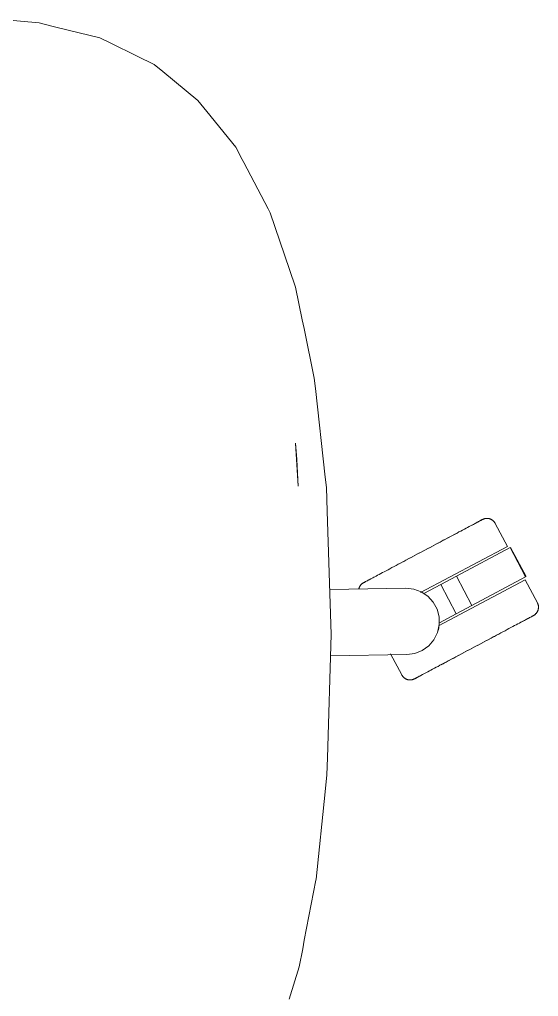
# Model space of a CAD drawing. Header units: millimetres. Extents: x 155927 to 317870, y -36033 to 97293.
# Drawn here: x 223061.4 to 223281, y 10290.8 to 10703.8 of the extents above; entities that cross this region are included whole.
import ezdxf

# ---------------------------------------------------------------- set-up
doc = ezdxf.new("R2010")
doc.units = ezdxf.units.MM
doc.header["$MEASUREMENT"] = 0
doc.layers.add('G-IMPT', color=8, linetype='CONTINUOUS', lineweight=9)
doc.layers.add('I-FURN', color=8, linetype='CONTINUOUS', lineweight=9)

msp = doc.modelspace()

# ---------------------------------------------------------------- linework, layer by layer
at = {"layer": 'G-IMPT'}
for p, q in [((223053.85, 10703.83), (223069.72, 10702.39)), ((223069.72, 10702.39), (223075.01, 10701.09)), ((223077.39, 10700.51), (223075.01, 10701.09)), ((223095.33, 10696.1), (223077.39, 10700.51)), ((223099.69, 10693.96), (223095.33, 10696.1)), ((223099.69, 10693.96), (223111.16, 10688.31)), ((223118.32, 10684.78), (223111.16, 10688.31)), ((223121.98, 10681.81), (223118.32, 10684.78)), ((223121.98, 10681.81), (223136.92, 10669.64)), ((223136.92, 10669.64), (223140.68, 10664.98)), ((223152.89, 10649.84), (223140.68, 10664.98)), ((223152.89, 10649.84), (223155.6, 10644.71)), ((223156.33, 10643.34), (223155.6, 10644.71)), ((223156.33, 10643.34), (223166.62, 10623.83)), ((223166.62, 10623.83), (223167.5, 10622.17)), ((223175.65, 10598.08), (223167.5, 10622.17)), ((223175.65, 10598.08), (223178.16, 10590.64)), ((223181.03, 10576.82), (223178.16, 10590.64)), ((223181.8, 10573.14), (223181.03, 10576.82)), ((223181.8, 10573.14), (223186.15, 10552.2)), ((223186.15, 10552.2), (223186.64, 10547.78)), ((223190.76, 10510.33), (223186.64, 10547.78)), ((223178.12, 10524.78), (223178.73, 10517.83)), ((223179.37, 10506.5), (223178.12, 10524.78)), ((223179.37, 10506.5), (223178.73, 10517.83)), ((223190.76, 10510.33), (223191.25, 10505.96)), ((223191.57, 10496.02), (223191.25, 10505.96)), ((223191.57, 10496.02), (223193.27, 10443.84)), ((223193.27, 10443.84), (223191.66, 10391.67)), ((223191.66, 10391.67), (223191.43, 10384.42)), ((223190.7, 10377.35), (223191.43, 10384.42)), ((223186.88, 10340.36), (223190.7, 10377.35)), ((223181.92, 10314.52), (223186.79, 10339.9)), ((223186.88, 10340.36), (223186.79, 10339.9)), ((223181.92, 10314.52), (223181.22, 10310.85)), ((223179.76, 10303.25), (223181.22, 10310.85)), ((223175.57, 10289.64), (223179.76, 10303.25))]:
    msp.add_line(p, q, dxfattribs=at)
at = {"layer": 'I-FURN'}
for p, q in [((223255.29, 10491.38), (223254.88, 10491.16)), ((223255.07, 10491.26), (223255.47, 10491.47)), ((223255.66, 10491.58), (223255.29, 10491.38)), ((223255.47, 10491.47), (223255.82, 10491.66)), ((223256, 10491.76), (223255.66, 10491.58)), ((223255.82, 10491.66), (223256.14, 10491.83)), ((223256.3, 10491.91), (223256, 10491.76)), ((223256.14, 10491.83), (223256.42, 10491.98)), ((223256.55, 10492.05), (223256.3, 10491.91)), ((223256.42, 10491.98), (223256.66, 10492.11)), ((223256.77, 10492.17), (223256.55, 10492.05)), ((223256.66, 10492.11), (223256.86, 10492.21)), ((223256.95, 10492.26), (223256.77, 10492.17)), ((223256.86, 10492.21), (223257.02, 10492.3)), ((223257.09, 10492.34), (223256.95, 10492.26)), ((223257.02, 10492.3), (223257.15, 10492.37)), ((223257.19, 10492.39), (223257.09, 10492.34)), ((223257.15, 10492.37), (223257.23, 10492.41)), ((223257.25, 10492.42), (223257.19, 10492.39)), ((223257.23, 10492.41), (223257.27, 10492.43)), ((223257.28, 10492.43), (223257.25, 10492.42)), ((223257.27, 10492.43), (223257.28, 10492.43)), ((223257.28, 10492.43), (223257.42, 10492.51)), ((223257.42, 10492.51), (223257.57, 10492.57)), ((223257.57, 10492.57), (223257.71, 10492.64)), ((223257.71, 10492.64), (223257.87, 10492.69)), ((223257.87, 10492.69), (223258.02, 10492.74)), ((223258.02, 10492.74), (223258.18, 10492.78)), ((223258.18, 10492.78), (223258.33, 10492.82)), ((223258.33, 10492.82), (223258.49, 10492.85)), ((223258.49, 10492.85), (223258.65, 10492.87)), ((223258.65, 10492.87), (223258.81, 10492.89)), ((223258.81, 10492.89), (223258.97, 10492.9)), ((223258.97, 10492.9), (223259.13, 10492.91)), ((223259.13, 10492.91), (223259.29, 10492.9)), ((223259.29, 10492.9), (223259.45, 10492.9)), ((223259.45, 10492.9), (223259.61, 10492.88)), ((223259.61, 10492.88), (223259.77, 10492.86)), ((223259.77, 10492.86), (223259.93, 10492.83)), ((223259.93, 10492.83), (223260.09, 10492.8)), ((223260.09, 10492.8), (223260.25, 10492.76)), ((223260.25, 10492.76), (223260.4, 10492.71)), ((223260.4, 10492.71), (223260.55, 10492.66)), ((223260.55, 10492.66), (223260.7, 10492.6)), ((223260.7, 10492.6), (223260.85, 10492.54)), ((223260.85, 10492.54), (223261, 10492.47)), ((223261, 10492.47), (223261.14, 10492.39)), ((223261.14, 10492.39), (223261.28, 10492.31)), ((223261.28, 10492.31), (223261.41, 10492.22)), ((223261.41, 10492.22), (223261.55, 10492.13)), ((223261.55, 10492.13), (223261.67, 10492.03)), ((223261.67, 10492.03), (223261.8, 10491.93)), ((223261.8, 10491.93), (223261.92, 10491.82)), ((223261.92, 10491.82), (223262.03, 10491.71)), ((223262.03, 10491.71), (223262.14, 10491.59)), ((223262.14, 10491.59), (223262.25, 10491.47)), ((223262.25, 10491.47), (223262.35, 10491.35)), ((223248.15, 10487.58), (223247.37, 10487.17)), ((223248.92, 10487.99), (223248.15, 10487.58)), ((223249.65, 10488.38), (223248.92, 10487.99)), ((223250.36, 10488.76), (223249.65, 10488.38)), ((223251.04, 10489.12), (223250.36, 10488.76)), ((223251.68, 10489.46), (223251.04, 10489.12)), ((223252.3, 10489.79), (223251.68, 10489.46)), ((223252.88, 10490.1), (223252.3, 10489.79)), ((223252.57, 10489.93), (223253.14, 10490.24)), ((223253.44, 10490.39), (223252.88, 10490.1)), ((223253.14, 10490.24), (223253.68, 10490.52)), ((223253.95, 10490.67), (223253.44, 10490.39)), ((223253.68, 10490.52), (223254.18, 10490.79)), ((223254.43, 10490.92), (223253.95, 10490.67)), ((223254.18, 10490.79), (223254.64, 10491.04)), ((223254.88, 10491.16), (223254.43, 10490.92)), ((223254.64, 10491.04), (223255.07, 10491.26)), ((223262.35, 10491.35), (223262.45, 10491.22)), ((223262.45, 10491.22), (223262.54, 10491.08)), ((223262.54, 10491.08), (223262.62, 10490.95)), ((223262.62, 10490.95), (223262.71, 10490.81)), ((223262.71, 10490.81), (223262.73, 10490.77)), ((223267.88, 10481.08), (223262.73, 10490.77)), ((223238.82, 10482.62), (223239.79, 10483.14)), ((223240.3, 10483.41), (223239.35, 10482.9)), ((223239.79, 10483.14), (223240.74, 10483.64)), ((223241.25, 10483.91), (223240.3, 10483.41)), ((223240.74, 10483.64), (223241.68, 10484.14)), ((223242.18, 10484.41), (223241.25, 10483.91)), ((223241.68, 10484.14), (223242.6, 10484.63)), ((223243.09, 10484.89), (223242.18, 10484.41)), ((223242.6, 10484.63), (223243.5, 10485.11)), ((223243.99, 10485.37), (223243.09, 10484.89)), ((223243.5, 10485.11), (223244.39, 10485.58)), ((223244.86, 10485.83), (223243.99, 10485.37)), ((223244.39, 10485.58), (223245.26, 10486.05)), ((223245.72, 10486.29), (223244.86, 10485.83)), ((223245.26, 10486.05), (223246.11, 10486.5)), ((223246.55, 10486.73), (223245.72, 10486.29)), ((223247.37, 10487.17), (223246.55, 10486.73)), ((223267.88, 10481.08), (223231.13, 10461.54)), ((223232.41, 10479.21), (223231.4, 10478.68)), ((223231.87, 10478.92), (223232.87, 10479.46)), ((223233.41, 10479.75), (223232.41, 10479.21)), ((223232.87, 10479.46), (223233.88, 10479.99)), ((223234.42, 10480.28), (223233.41, 10479.75)), ((223233.88, 10479.99), (223234.88, 10480.53)), ((223235.42, 10480.81), (223234.42, 10480.28)), ((223234.88, 10480.53), (223235.87, 10481.06)), ((223236.41, 10481.34), (223235.42, 10480.81)), ((223235.87, 10481.06), (223236.87, 10481.58)), ((223237.4, 10481.87), (223236.41, 10481.34)), ((223236.87, 10481.58), (223237.85, 10482.11)), ((223238.38, 10482.39), (223237.4, 10481.87)), ((223237.85, 10482.11), (223238.82, 10482.62)), ((223239.35, 10482.9), (223238.38, 10482.39)), ((223246.29, 10468.47), (223269, 10480.55)), ((223269, 10480.55), (223275.57, 10468.19)), ((223275.74, 10468.28), (223269.17, 10480.64)), ((223224.49, 10475), (223223.54, 10474.5)), ((223223.97, 10474.73), (223224.93, 10475.24)), ((223225.45, 10475.51), (223224.49, 10475)), ((223224.93, 10475.24), (223225.9, 10475.75)), ((223226.43, 10476.03), (223225.45, 10475.51)), ((223225.9, 10475.75), (223226.88, 10476.27)), ((223227.41, 10476.55), (223226.43, 10476.03)), ((223226.88, 10476.27), (223227.87, 10476.8)), ((223228.4, 10477.08), (223227.41, 10476.55)), ((223227.87, 10476.8), (223228.86, 10477.33)), ((223229.4, 10477.61), (223228.4, 10477.08)), ((223228.86, 10477.33), (223229.86, 10477.86)), ((223230.4, 10478.14), (223229.4, 10477.61)), ((223229.86, 10477.86), (223230.86, 10478.39)), ((223231.4, 10478.68), (223230.4, 10478.14)), ((223230.86, 10478.39), (223231.87, 10478.92)), ((223216.54, 10470.78), (223215.77, 10470.36)), ((223217.34, 10471.2), (223216.54, 10470.78)), ((223218.17, 10471.64), (223217.34, 10471.2)), ((223219.02, 10472.09), (223218.17, 10471.64)), ((223219.88, 10472.55), (223219.02, 10472.09)), ((223220.77, 10473.02), (223219.88, 10472.55)), ((223221.68, 10473.51), (223220.77, 10473.02)), ((223221.19, 10473.25), (223222.1, 10473.73)), ((223222.6, 10474), (223221.68, 10473.51)), ((223222.1, 10473.73), (223223.03, 10474.23)), ((223223.54, 10474.5), (223222.6, 10474)), ((223223.03, 10474.23), (223223.97, 10474.73)), ((223208.81, 10466.66), (223208.45, 10466.48)), ((223208.61, 10466.56), (223208.98, 10466.76)), ((223209.2, 10466.87), (223208.81, 10466.66)), ((223208.98, 10466.76), (223209.39, 10466.98)), ((223209.63, 10467.1), (223209.2, 10466.87)), ((223209.39, 10466.98), (223209.84, 10467.21)), ((223210.1, 10467.35), (223209.63, 10467.1)), ((223209.84, 10467.21), (223210.32, 10467.47)), ((223210.6, 10467.62), (223210.1, 10467.35)), ((223210.32, 10467.47), (223210.84, 10467.74)), ((223211.13, 10467.9), (223210.6, 10467.62)), ((223210.84, 10467.74), (223211.39, 10468.04)), ((223211.7, 10468.2), (223211.13, 10467.9)), ((223211.39, 10468.04), (223211.98, 10468.35)), ((223212.3, 10468.52), (223211.7, 10468.2)), ((223212.94, 10468.86), (223212.3, 10468.52)), ((223213.6, 10469.21), (223212.94, 10468.86)), ((223214.3, 10469.58), (223213.6, 10469.21)), ((223215.02, 10469.97), (223214.3, 10469.58)), ((223215.77, 10470.36), (223215.02, 10469.97)), ((223275.39, 10466.96), (223238.67, 10447.43)), ((223239.65, 10464.94), (223246.29, 10468.47)), ((223246.29, 10468.47), (223252.86, 10456.11)), ((223275.57, 10468.19), (223252.86, 10456.11)), ((223280.54, 10457.27), (223275.39, 10466.96)), ((223192.65, 10462.8), (223224.85, 10463.36)), ((223204.97, 10463.07), (223205.01, 10463.22)), ((223205.01, 10463.22), (223205.06, 10463.38)), ((223205.06, 10463.38), (223205.11, 10463.53)), ((223205.11, 10463.53), (223205.17, 10463.68)), ((223205.17, 10463.68), (223205.23, 10463.83)), ((223205.23, 10463.83), (223205.3, 10463.97)), ((223205.3, 10463.97), (223205.38, 10464.12)), ((223205.38, 10464.12), (223205.46, 10464.26)), ((223205.46, 10464.26), (223205.55, 10464.39)), ((223205.55, 10464.39), (223205.64, 10464.52)), ((223205.64, 10464.52), (223205.74, 10464.65)), ((223205.74, 10464.65), (223205.84, 10464.78)), ((223205.84, 10464.78), (223205.95, 10464.9)), ((223205.95, 10464.9), (223206.06, 10465.01)), ((223206.06, 10465.01), (223206.18, 10465.12)), ((223206.18, 10465.12), (223206.3, 10465.23)), ((223206.3, 10465.23), (223206.42, 10465.33)), ((223206.42, 10465.33), (223206.55, 10465.43)), ((223206.55, 10465.43), (223206.69, 10465.52)), ((223206.69, 10465.52), (223206.82, 10465.6)), ((223206.82, 10465.6), (223206.96, 10465.68)), ((223206.96, 10465.68), (223207, 10465.7)), ((223207, 10465.7), (223207.02, 10465.71)), ((223207.01, 10465.71), (223207, 10465.7)), ((223207.05, 10465.73), (223207.01, 10465.71)), ((223207.02, 10465.71), (223207.08, 10465.75)), ((223207.13, 10465.77), (223207.05, 10465.73)), ((223207.08, 10465.75), (223207.18, 10465.8)), ((223207.25, 10465.84), (223207.13, 10465.77)), ((223207.18, 10465.8), (223207.32, 10465.87)), ((223207.41, 10465.92), (223207.25, 10465.84)), ((223207.32, 10465.87), (223207.5, 10465.97)), ((223207.62, 10466.03), (223207.41, 10465.92)), ((223207.5, 10465.97), (223207.72, 10466.09)), ((223207.86, 10466.16), (223207.62, 10466.03)), ((223207.72, 10466.09), (223207.98, 10466.22)), ((223208.14, 10466.31), (223207.86, 10466.16)), ((223207.98, 10466.22), (223208.28, 10466.38)), ((223208.45, 10466.48), (223208.14, 10466.31)), ((223208.28, 10466.38), (223208.61, 10466.56)), ((223224.85, 10463.36), (223228.2, 10463.01)), ((223228.2, 10463.01), (223231.37, 10461.87)), ((223232.5, 10461.14), (223239.65, 10464.94)), ((223239.65, 10464.94), (223246.22, 10452.58)), ((223231.37, 10461.87), (223234.18, 10460)), ((223234.18, 10460), (223236.46, 10457.52)), ((223236.46, 10457.52), (223238.08, 10454.56)), ((223238.08, 10454.56), (223238.95, 10451.3)), ((223252.86, 10456.11), (223246.22, 10452.58)), ((223280.54, 10457.27), (223280.61, 10457.13)), ((223280.61, 10457.13), (223280.68, 10456.98)), ((223280.68, 10456.98), (223280.74, 10456.83)), ((223280.74, 10456.83), (223280.79, 10456.68)), ((223280.79, 10456.68), (223280.84, 10456.52)), ((223280.86, 10454.3), (223280.82, 10454.14)), ((223280.84, 10456.52), (223280.88, 10456.37)), ((223280.9, 10454.45), (223280.86, 10454.3)), ((223280.88, 10456.37), (223280.92, 10456.21)), ((223280.94, 10454.61), (223280.9, 10454.45)), ((223280.92, 10456.21), (223280.95, 10456.05)), ((223280.96, 10454.77), (223280.94, 10454.61)), ((223280.95, 10456.05), (223280.98, 10455.89)), ((223280.98, 10454.93), (223280.96, 10454.77)), ((223280.98, 10455.89), (223280.99, 10455.73)), ((223281, 10455.09), (223280.98, 10454.93)), ((223280.99, 10455.73), (223281, 10455.57)), ((223281, 10455.57), (223281.01, 10455.41)), ((223281.01, 10455.25), (223281, 10455.09)), ((223281.01, 10455.41), (223281.01, 10455.25)), ((223238.95, 10451.3), (223239.01, 10447.92)), ((223246.22, 10452.58), (223239.08, 10448.78)), ((223275.27, 10449.91), (223275.77, 10450.17)), ((223276.03, 10450.31), (223275.55, 10450.05)), ((223275.77, 10450.17), (223276.24, 10450.42)), ((223276.48, 10450.55), (223276.03, 10450.31)), ((223276.24, 10450.42), (223276.67, 10450.65)), ((223276.89, 10450.76), (223276.48, 10450.55)), ((223276.67, 10450.65), (223277.06, 10450.86)), ((223277.26, 10450.96), (223276.89, 10450.76)), ((223277.06, 10450.86), (223277.42, 10451.05)), ((223277.59, 10451.14), (223277.26, 10450.96)), ((223277.42, 10451.05), (223277.74, 10451.22)), ((223277.89, 10451.3), (223277.59, 10451.14)), ((223277.74, 10451.22), (223278.02, 10451.36)), ((223278.15, 10451.44), (223277.89, 10451.3)), ((223278.02, 10451.36), (223278.26, 10451.49)), ((223278.37, 10451.55), (223278.15, 10451.44)), ((223278.26, 10451.49), (223278.46, 10451.6)), ((223278.55, 10451.65), (223278.37, 10451.55)), ((223278.46, 10451.6), (223278.62, 10451.68)), ((223278.69, 10451.72), (223278.55, 10451.65)), ((223278.62, 10451.68), (223278.74, 10451.75)), ((223278.79, 10451.78), (223278.69, 10451.72)), ((223278.74, 10451.75), (223278.82, 10451.79)), ((223278.85, 10451.81), (223278.79, 10451.78)), ((223278.82, 10451.79), (223278.86, 10451.82)), ((223278.87, 10451.82), (223278.85, 10451.81)), ((223278.86, 10451.82), (223278.87, 10451.82)), ((223278.91, 10451.84), (223278.87, 10451.82)), ((223279.05, 10451.92), (223278.91, 10451.84)), ((223279.19, 10452), (223279.05, 10451.92)), ((223279.32, 10452.1), (223279.19, 10452)), ((223279.45, 10452.19), (223279.32, 10452.1)), ((223279.57, 10452.29), (223279.45, 10452.19)), ((223279.69, 10452.4), (223279.57, 10452.29)), ((223279.81, 10452.51), (223279.69, 10452.4)), ((223279.92, 10452.63), (223279.81, 10452.51)), ((223280.03, 10452.75), (223279.92, 10452.63)), ((223280.13, 10452.87), (223280.03, 10452.75)), ((223280.23, 10453), (223280.13, 10452.87)), ((223280.32, 10453.13), (223280.23, 10453)), ((223280.41, 10453.27), (223280.32, 10453.13)), ((223280.49, 10453.41), (223280.41, 10453.27)), ((223280.57, 10453.55), (223280.49, 10453.41)), ((223280.64, 10453.69), (223280.57, 10453.55)), ((223280.7, 10453.84), (223280.64, 10453.69)), ((223280.76, 10453.99), (223280.7, 10453.84)), ((223280.82, 10454.14), (223280.76, 10453.99)), ((223239.01, 10447.92), (223238.26, 10444.64)), ((223267.7, 10445.88), (223268.53, 10446.32)), ((223268.53, 10446.32), (223269.33, 10446.74)), ((223269.33, 10446.74), (223270.1, 10447.16)), ((223270.1, 10447.16), (223270.85, 10447.56)), ((223270.85, 10447.56), (223271.58, 10447.94)), ((223271.58, 10447.94), (223272.27, 10448.31)), ((223272.27, 10448.31), (223272.93, 10448.66)), ((223272.93, 10448.66), (223273.57, 10449)), ((223273.57, 10449), (223274.17, 10449.32)), ((223274.48, 10449.48), (223273.9, 10449.17)), ((223274.17, 10449.32), (223274.74, 10449.62)), ((223275.03, 10449.78), (223274.48, 10449.48)), ((223274.74, 10449.62), (223275.27, 10449.91)), ((223275.55, 10450.05), (223275.03, 10449.78)), ((223238.26, 10444.64), (223236.74, 10441.62)), ((223259.44, 10441.49), (223260.42, 10442.01)), ((223260.94, 10442.29), (223259.97, 10441.77)), ((223260.42, 10442.01), (223261.38, 10442.52)), ((223261.9, 10442.79), (223260.94, 10442.29)), ((223261.38, 10442.52), (223262.33, 10443.03)), ((223262.84, 10443.3), (223261.9, 10442.79)), ((223262.33, 10443.03), (223263.27, 10443.52)), ((223263.77, 10443.79), (223262.84, 10443.3)), ((223263.27, 10443.52), (223264.19, 10444.02)), ((223264.69, 10444.28), (223263.77, 10443.79)), ((223264.19, 10444.02), (223265.1, 10444.5)), ((223265.1, 10444.5), (223265.99, 10444.97)), ((223265.99, 10444.97), (223266.86, 10445.43)), ((223266.86, 10445.43), (223267.7, 10445.88)), ((223234.55, 10439.06), (223231.81, 10437.09)), ((223236.74, 10441.62), (223234.55, 10439.06)), ((223251.45, 10437.24), (223252.46, 10437.77)), ((223253, 10438.06), (223252, 10437.53)), ((223252.46, 10437.77), (223253.46, 10438.31)), ((223254, 10438.6), (223253, 10438.06)), ((223253.46, 10438.31), (223254.47, 10438.84)), ((223255.01, 10439.13), (223254, 10438.6)), ((223254.47, 10438.84), (223255.47, 10439.38)), ((223256.01, 10439.66), (223255.01, 10439.13)), ((223255.47, 10439.38), (223256.47, 10439.91)), ((223257.01, 10440.2), (223256.01, 10439.66)), ((223256.47, 10439.91), (223257.47, 10440.44)), ((223258.01, 10440.72), (223257.01, 10440.2)), ((223257.47, 10440.44), (223258.46, 10440.97)), ((223258.99, 10441.25), (223258.01, 10440.72)), ((223258.46, 10440.97), (223259.44, 10441.49)), ((223259.97, 10441.77), (223258.99, 10441.25)), ((223225.33, 10435.38), (223192.99, 10434.81)), ((223218.44, 10435.6), (223223.15, 10426.75)), ((223228.67, 10435.84), (223225.33, 10435.38)), ((223231.81, 10437.09), (223228.67, 10435.84)), ((223243.7, 10433.12), (223244.62, 10433.61)), ((223245.13, 10433.88), (223244.2, 10433.38)), ((223244.62, 10433.61), (223245.57, 10434.11)), ((223246.08, 10434.39), (223245.13, 10433.88)), ((223245.57, 10434.11), (223246.53, 10434.62)), ((223247.05, 10434.9), (223246.08, 10434.39)), ((223246.53, 10434.62), (223247.5, 10435.14)), ((223248.02, 10435.42), (223247.05, 10434.9)), ((223247.5, 10435.14), (223248.47, 10435.66)), ((223249.01, 10435.94), (223248.02, 10435.42)), ((223248.47, 10435.66), (223249.46, 10436.18)), ((223250, 10436.47), (223249.01, 10435.94)), ((223249.46, 10436.18), (223250.45, 10436.71)), ((223250.99, 10437), (223250, 10436.47)), ((223250.45, 10436.71), (223251.45, 10437.24)), ((223252, 10437.53), (223250.99, 10437)), ((223236.22, 10429.14), (223236.96, 10429.53)), ((223236.96, 10429.53), (223237.72, 10429.94)), ((223237.72, 10429.94), (223238.5, 10430.36)), ((223238.5, 10430.36), (223239.32, 10430.79)), ((223239.32, 10430.79), (223240.15, 10431.23)), ((223240.61, 10431.48), (223239.76, 10431.03)), ((223240.15, 10431.23), (223241.01, 10431.69)), ((223241.48, 10431.94), (223240.61, 10431.48)), ((223241.01, 10431.69), (223241.89, 10432.15)), ((223242.37, 10432.41), (223241.48, 10431.94)), ((223241.89, 10432.15), (223242.78, 10432.63)), ((223243.27, 10432.89), (223242.37, 10432.41)), ((223242.78, 10432.63), (223243.7, 10433.12)), ((223244.2, 10433.38), (223243.27, 10432.89)), ((223223.17, 10426.72), (223223.15, 10426.75)), ((223223.25, 10426.58), (223223.17, 10426.72)), ((223223.33, 10426.44), (223223.25, 10426.58)), ((223223.42, 10426.31), (223223.33, 10426.44)), ((223223.52, 10426.18), (223223.42, 10426.31)), ((223223.62, 10426.05), (223223.52, 10426.18)), ((223223.73, 10425.93), (223223.62, 10426.05)), ((223223.84, 10425.81), (223223.73, 10425.93)), ((223223.95, 10425.7), (223223.84, 10425.81)), ((223224.07, 10425.59), (223223.95, 10425.7)), ((223224.2, 10425.49), (223224.07, 10425.59)), ((223224.33, 10425.39), (223224.2, 10425.49)), ((223224.46, 10425.3), (223224.33, 10425.39)), ((223224.59, 10425.21), (223224.46, 10425.3)), ((223229.01, 10425.31), (223228.85, 10425.22)), ((223228.92, 10425.26), (223229.1, 10425.35)), ((223229.21, 10425.41), (223229.01, 10425.31)), ((223229.1, 10425.35), (223229.32, 10425.47)), ((223229.45, 10425.54), (223229.21, 10425.41)), ((223229.32, 10425.47), (223229.58, 10425.61)), ((223229.73, 10425.69), (223229.45, 10425.54)), ((223229.58, 10425.61), (223229.87, 10425.77)), ((223230.05, 10425.86), (223229.73, 10425.69)), ((223229.87, 10425.77), (223230.21, 10425.94)), ((223230.4, 10426.05), (223230.05, 10425.86)), ((223230.21, 10425.94), (223230.58, 10426.14)), ((223230.8, 10426.26), (223230.4, 10426.05)), ((223230.58, 10426.14), (223230.99, 10426.36)), ((223231.23, 10426.49), (223230.8, 10426.26)), ((223230.99, 10426.36), (223231.44, 10426.6)), ((223231.69, 10426.73), (223231.23, 10426.49)), ((223231.44, 10426.6), (223231.92, 10426.85)), ((223232.19, 10427), (223231.69, 10426.73)), ((223231.92, 10426.85), (223232.44, 10427.13)), ((223232.73, 10427.28), (223232.19, 10427)), ((223232.44, 10427.13), (223232.99, 10427.42)), ((223233.3, 10427.59), (223232.73, 10427.28)), ((223232.99, 10427.42), (223233.57, 10427.73)), ((223233.57, 10427.73), (223234.19, 10428.06)), ((223234.19, 10428.06), (223234.84, 10428.4)), ((223234.84, 10428.4), (223235.51, 10428.77)), ((223235.51, 10428.77), (223236.22, 10429.14)), ((223224.73, 10425.13), (223224.59, 10425.21)), ((223224.87, 10425.05), (223224.73, 10425.13)), ((223225.02, 10424.98), (223224.87, 10425.05)), ((223225.17, 10424.92), (223225.02, 10424.98)), ((223225.32, 10424.86), (223225.17, 10424.92)), ((223225.47, 10424.81), (223225.32, 10424.86)), ((223225.62, 10424.76), (223225.47, 10424.81)), ((223225.78, 10424.72), (223225.62, 10424.76)), ((223225.94, 10424.69), (223225.78, 10424.72)), ((223226.1, 10424.66), (223225.94, 10424.69)), ((223226.26, 10424.64), (223226.1, 10424.66)), ((223226.42, 10424.63), (223226.26, 10424.64)), ((223226.58, 10424.62), (223226.42, 10424.63)), ((223226.74, 10424.62), (223226.58, 10424.62)), ((223226.9, 10424.62), (223226.74, 10424.62)), ((223227.06, 10424.63), (223226.9, 10424.62)), ((223227.22, 10424.65), (223227.06, 10424.63)), ((223227.38, 10424.67), (223227.22, 10424.65)), ((223227.54, 10424.7), (223227.38, 10424.67)), ((223227.7, 10424.74), (223227.54, 10424.7)), ((223227.85, 10424.78), (223227.7, 10424.74)), ((223228.01, 10424.83), (223227.85, 10424.78)), ((223228.16, 10424.89), (223228.01, 10424.83)), ((223228.31, 10424.95), (223228.16, 10424.89)), ((223228.45, 10425.01), (223228.31, 10424.95)), ((223228.6, 10425.09), (223228.45, 10425.01)), ((223228.64, 10425.11), (223228.6, 10425.09)), ((223228.6, 10425.09), (223228.62, 10425.1)), ((223228.6, 10425.09), (223228.6, 10425.09)), ((223228.62, 10425.1), (223228.68, 10425.13)), ((223228.73, 10425.16), (223228.64, 10425.11)), ((223228.68, 10425.13), (223228.78, 10425.18)), ((223228.85, 10425.22), (223228.73, 10425.16)), ((223228.78, 10425.18), (223228.92, 10425.26))]:
    msp.add_line(p, q, dxfattribs=at)
msp.add_arc((223225.28, 10449.37), 13.81, 342.664, 347.6527, dxfattribs=at)
msp.add_open_spline([(223238.89, 10447.01), (223238.81, 10446.58), (223238.71, 10446.15), (223238.59, 10445.73)], degree=3, dxfattribs=at)

doc.saveas('drawing.dxf')
